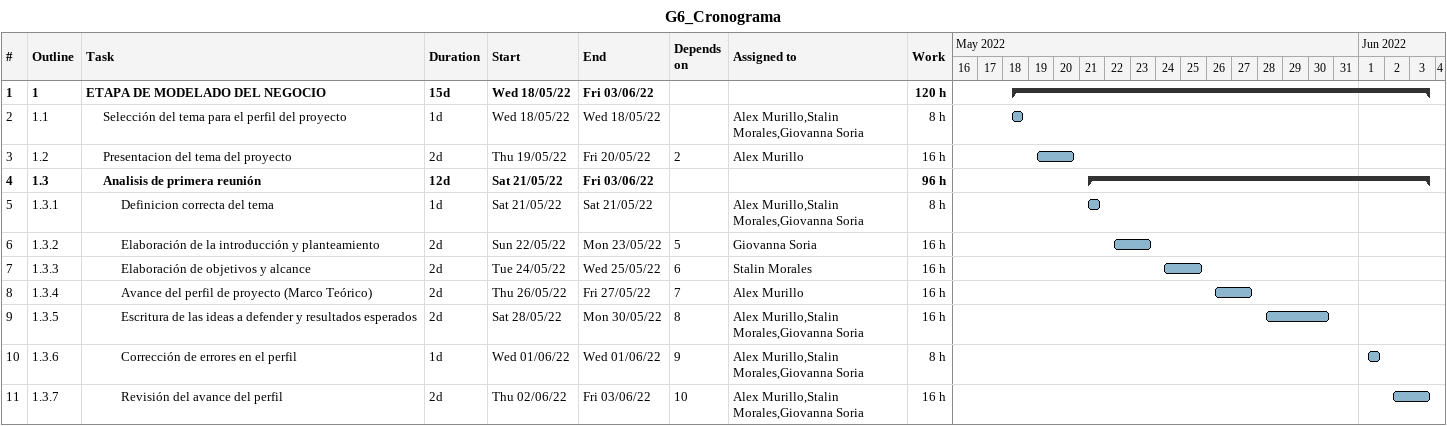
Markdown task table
G6_Cronograma

| ID | WBS | Task | Duration | Start | Finish | Predecessors | Resources | Work (h) |
|---|---|---|---|---|---|---|---|---|
| 1 | 1 | **ETAPA DE MODELADO DEL NEGOCIO** | 15d | 2022-05-18 | 2022-06-03 |  |  | 120 |
| 2 | 1.1 | Selección del tema para el perfil del proyecto | 1d | 2022-05-18 | 2022-05-18 |  | Alex Murillo,Stalin Morales,Giovanna Soria | 8 |
| 3 | 1.2 | Presentacion del tema del proyecto | 2d | 2022-05-19 | 2022-05-20 | 2 | Alex Murillo | 16 |
| 4 | 1.3 | **Analisis de primera reunión** | 12d | 2022-05-21 | 2022-06-03 |  |  | 96 |
| 5 | 1.3.1 | Definicion correcta del tema | 1d | 2022-05-21 | 2022-05-21 |  | Alex Murillo,Stalin Morales,Giovanna Soria | 8 |
| 6 | 1.3.2 | Elaboración de la introducción y planteamiento | 2d | 2022-05-22 | 2022-05-23 | 5 | Giovanna Soria | 16 |
| 7 | 1.3.3 | Elaboración de objetivos y alcance | 2d | 2022-05-24 | 2022-05-25 | 6 | Stalin Morales | 16 |
| 8 | 1.3.4 | Avance del perfil de proyecto (Marco Teórico) | 2d | 2022-05-26 | 2022-05-27 | 7 | Alex Murillo | 16 |
| 9 | 1.3.5 | Escritura de las ideas a defender y resultados esperados | 2d | 2022-05-28 | 2022-05-30 | 8 | Alex Murillo,Stalin Morales,Giovanna Soria | 16 |
| 10 | 1.3.6 | Corrección de errores en el perfil | 1d | 2022-06-01 | 2022-06-01 | 9 | Alex Murillo,Stalin Morales,Giovanna Soria | 8 |
| 11 | 1.3.7 | Revisión del avance del perfil | 2d | 2022-06-02 | 2022-06-03 | 10 | Alex Murillo,Stalin Morales,Giovanna Soria | 16 |
